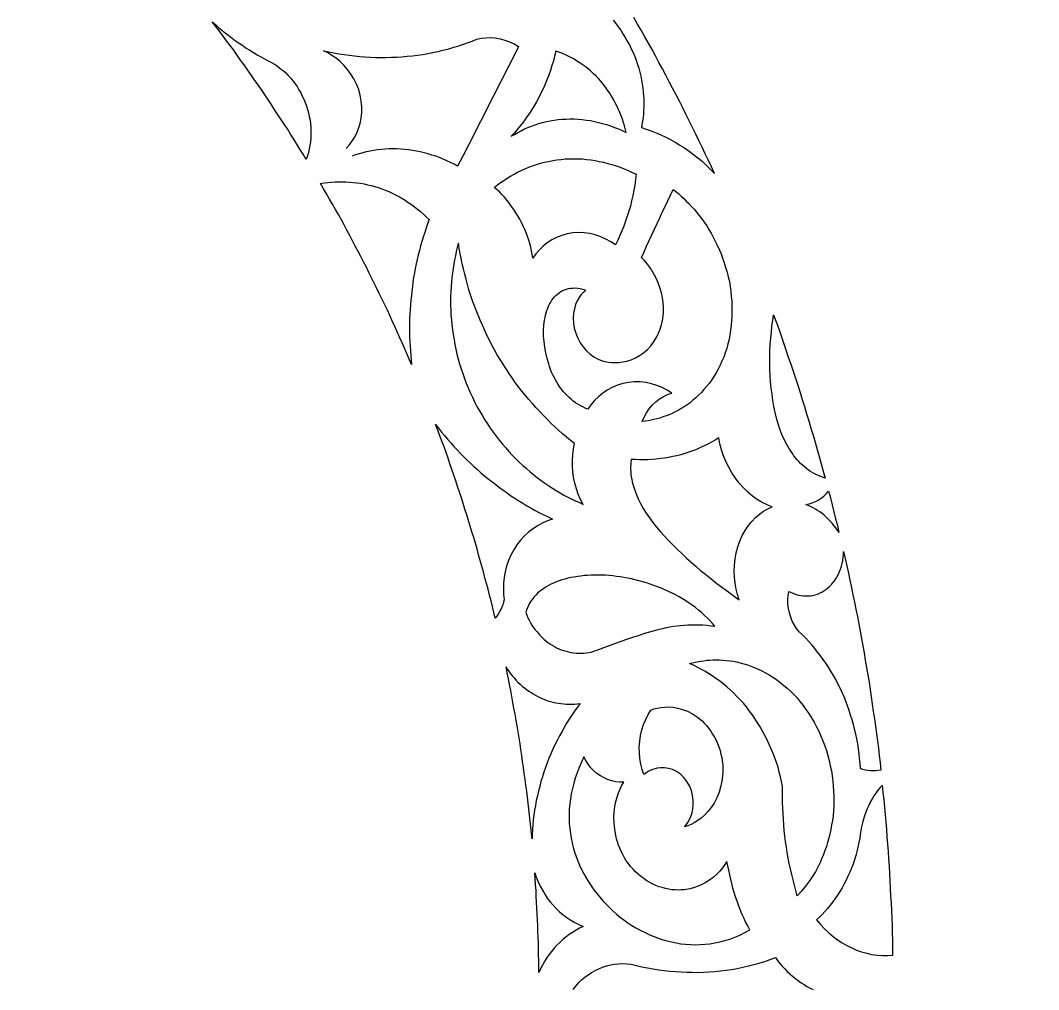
# Model space of a CAD drawing. Extents: x -1903 to -234, y -575 to 545.
# Drawn here: x -1160.6 to -988.5, y -14.8 to 149.1 of the extents above; entities that cross this region are included whole.
import ezdxf

# ---------------------------------------------------------------- set-up
doc = ezdxf.new("R2010")
doc.units = 0
doc.layers.add('LAYER_1', color=18, linetype='CONTINUOUS')

msp = doc.modelspace()

# ---------------------------------------------------------------- linework, layer by layer
at = {"layer": 'LAYER_1'}
msp.add_lwpolyline([(-1342.91, 545.22, 0.414214), (-1902.91, -14.78, 0.414214), (-1342.91, -574.78, 0.414214), (-782.91, -14.78, 0.414214)], format="xyb", close=True, dxfattribs=at)
for points in [[(-1128.18, 148.85), (-1127.64, 148.37), (-1127.1, 147.88), (-1126.54, 147.42), (-1125.98, 146.95), (-1125.4, 146.51), (-1124.82, 146.06), (-1124.23, 145.64), (-1123.63, 145.22), (-1123.03, 144.82), (-1122.44, 144.41), (-1121.83, 144.03), (-1121.22, 143.64), (-1120.6, 143.28), (-1119.98, 142.92), (-1119.35, 142.58), (-1118.72, 142.24), (-1118.18, 141.96), (-1117.66, 141.66), (-1117.16, 141.33), (-1116.68, 140.97), (-1116.21, 140.6), (-1115.75, 140.2), (-1115.32, 139.78), (-1114.92, 139.33), (-1114.54, 138.86), (-1114.18, 138.38), (-1113.84, 137.88), (-1113.52, 137.36), (-1113.22, 136.83), (-1112.95, 136.29), (-1112.69, 135.74), (-1112.46, 135.18), (-1112.25, 134.6), (-1112.07, 134.02), (-1111.9, 133.44), (-1111.77, 132.84), (-1111.65, 132.24), (-1111.57, 131.64), (-1111.53, 131.03), (-1111.5, 130.41), (-1111.51, 129.8), (-1111.54, 129.18), (-1111.59, 128.57), (-1111.68, 127.96), (-1111.79, 127.36), (-1111.93, 126.76), (-1112.1, 126.17), (-1112.3, 125.58), (-1112.82, 126.44), (-1113.35, 127.3), (-1113.88, 128.16), (-1114.4, 129.02), (-1114.93, 129.87), (-1115.48, 130.72), (-1116.03, 131.56), (-1116.59, 132.4), (-1117.14, 133.24), (-1117.69, 134.08), (-1118.24, 134.92), (-1118.8, 135.76), (-1119.35, 136.61), (-1119.92, 137.44), (-1120.5, 138.26), (-1121.07, 139.08), (-1121.65, 139.91), (-1122.23, 140.73), (-1122.81, 141.56), (-1123.39, 142.38), (-1123.97, 143.2), (-1124.55, 144.02), (-1125.16, 144.83), (-1125.76, 145.63), (-1126.36, 146.44), (-1126.97, 147.24), (-1127.57, 148.05)], [(-1077.62, 129.49), (-1077.08, 129.81), (-1076.54, 130.14), (-1075.97, 130.43), (-1075.4, 130.72), (-1074.8, 130.97), (-1074.2, 131.22), (-1073.59, 131.43), (-1072.97, 131.65), (-1072.33, 131.81), (-1071.69, 131.98), (-1071.03, 132.11), (-1070.38, 132.23), (-1069.71, 132.3), (-1069.04, 132.38), (-1068.36, 132.4), (-1067.68, 132.43), (-1067, 132.41), (-1066.31, 132.39), (-1065.62, 132.32), (-1064.93, 132.24), (-1064.24, 132.13), (-1063.55, 132.01), (-1062.87, 131.84), (-1062.18, 131.67), (-1061.51, 131.46), (-1060.83, 131.25), (-1060.16, 131), (-1059.5, 130.74), (-1058.85, 130.45), (-1058.2, 130.15), (-1058.48, 131.26), (-1058.83, 132.39), (-1059.26, 133.51), (-1059.77, 134.62), (-1060.06, 135.17), (-1060.34, 135.72), (-1060.67, 136.25), (-1060.99, 136.79), (-1061.35, 137.3), (-1061.7, 137.81), (-1062.09, 138.3), (-1062.47, 138.79), (-1062.89, 139.25), (-1063.32, 139.7), (-1063.77, 140.12), (-1064.22, 140.54), (-1064.69, 140.92), (-1065.16, 141.3), (-1065.64, 141.64), (-1066.12, 141.98), (-1067.11, 142.59), (-1068.1, 143.11), (-1069.1, 143.54), (-1070.09, 143.89), (-1070.3, 143.06), (-1070.51, 142.24), (-1070.76, 141.43), (-1071.02, 140.62), (-1071.3, 139.83), (-1071.59, 139.04), (-1071.92, 138.28), (-1072.25, 137.51), (-1072.61, 136.77), (-1072.97, 136.03), (-1073.37, 135.32), (-1073.77, 134.61), (-1074.2, 133.92), (-1074.63, 133.24), (-1075.09, 132.58), (-1075.56, 131.93), (-1076.06, 131.3), (-1076.57, 130.67), (-1077.1, 130.08)], [(-1080.49, 120.85), (-1079.96, 121.26), (-1079.44, 121.66), (-1078.88, 122.04), (-1078.33, 122.41), (-1077.74, 122.76), (-1077.16, 123.1), (-1076.55, 123.41), (-1075.94, 123.72), (-1075.31, 124), (-1074.67, 124.27), (-1074.02, 124.5), (-1073.36, 124.73), (-1072.69, 124.92), (-1072.01, 125.11), (-1071.32, 125.25), (-1070.62, 125.4), (-1069.91, 125.5), (-1069.21, 125.59), (-1068.49, 125.65), (-1067.77, 125.7), (-1067.05, 125.7), (-1066.33, 125.7), (-1065.61, 125.65), (-1064.89, 125.59), (-1064.17, 125.5), (-1063.45, 125.4), (-1062.74, 125.25), (-1062.02, 125.1), (-1061.31, 124.91), (-1060.61, 124.72), (-1059.91, 124.49), (-1059.21, 124.25), (-1058.53, 123.97), (-1057.84, 123.7), (-1057.17, 123.38), (-1056.5, 123.06), (-1056.62, 122.16), (-1056.74, 121.25), (-1056.89, 120.36), (-1057.06, 119.47), (-1057.28, 118.58), (-1057.49, 117.7), (-1057.75, 116.84), (-1058.01, 115.98), (-1058.3, 115.15), (-1058.6, 114.31), (-1058.93, 113.51), (-1059.26, 112.7), (-1059.63, 111.92), (-1060, 111.14), (-1060.79, 111.66), (-1061.62, 112.12), (-1062.5, 112.51), (-1063.42, 112.82), (-1064.36, 113.05), (-1065.31, 113.18), (-1066.28, 113.22), (-1067.23, 113.16), (-1068.17, 113), (-1069.09, 112.74), (-1069.96, 112.4), (-1070.78, 111.97), (-1071.55, 111.46), (-1072.26, 110.89), (-1072.91, 110.26), (-1073.48, 109.59), (-1073.99, 108.89), (-1074.09, 109.5), (-1074.19, 110.11), (-1074.33, 110.73), (-1074.48, 111.34), (-1074.67, 111.94), (-1074.87, 112.54), (-1075.11, 113.14), (-1075.34, 113.73), (-1075.62, 114.31), (-1075.89, 114.89), (-1076.2, 115.46), (-1076.51, 116.02), (-1076.85, 116.57), (-1077.19, 117.11), (-1077.56, 117.63), (-1077.93, 118.14), (-1078.32, 118.63), (-1078.72, 119.12), (-1079.14, 119.58), (-1079.58, 120.03), (-1080.03, 120.44)], [(-1109.85, 121.51), (-1109.24, 121.6), (-1108.63, 121.68), (-1108.02, 121.74), (-1107.41, 121.78), (-1106.8, 121.8), (-1106.18, 121.81), (-1105.57, 121.79), (-1104.96, 121.75), (-1104.35, 121.7), (-1103.74, 121.63), (-1103.13, 121.54), (-1102.52, 121.43), (-1101.92, 121.3), (-1101.31, 121.15), (-1100.72, 120.99), (-1100.12, 120.81), (-1099.53, 120.6), (-1098.94, 120.39), (-1098.35, 120.15), (-1097.78, 119.89), (-1097.21, 119.61), (-1096.66, 119.32), (-1096.11, 119), (-1095.57, 118.67), (-1095.03, 118.32), (-1094.51, 117.96), (-1093.98, 117.58), (-1093.47, 117.18), (-1092.97, 116.76), (-1092.47, 116.33), (-1091.99, 115.88), (-1091.51, 115.42), (-1091.77, 114.68), (-1092.03, 113.95), (-1092.26, 113.21), (-1092.51, 112.46), (-1092.73, 111.71), (-1092.96, 110.96), (-1093.16, 110.2), (-1093.36, 109.44), (-1093.53, 108.68), (-1093.71, 107.92), (-1093.86, 107.15), (-1094.01, 106.39), (-1094.13, 105.62), (-1094.25, 104.85), (-1094.35, 104.08), (-1094.45, 103.32), (-1094.52, 102.55), (-1094.6, 101.78), (-1094.67, 101), (-1094.73, 100.22), (-1094.77, 99.44), (-1094.81, 98.66), (-1094.83, 97.88), (-1094.84, 97.11), (-1094.83, 96.33), (-1094.82, 95.55), (-1094.78, 94.78), (-1094.74, 94), (-1094.68, 93.23), (-1094.62, 92.45), (-1094.54, 91.67), (-1094.47, 90.9), (-1094.86, 91.83), (-1095.26, 92.75), (-1095.67, 93.67), (-1096.08, 94.59), (-1096.5, 95.51), (-1096.91, 96.43), (-1097.33, 97.35), (-1097.74, 98.27), (-1098.16, 99.19), (-1098.57, 100.11), (-1099.02, 101.01), (-1099.46, 101.92), (-1099.9, 102.82), (-1100.35, 103.73), (-1100.79, 104.63), (-1101.23, 105.54), (-1101.68, 106.44), (-1102.12, 107.35), (-1102.58, 108.25), (-1103.05, 109.14), (-1103.52, 110.03), (-1103.99, 110.92), (-1104.46, 111.81), (-1104.93, 112.7), (-1105.41, 113.59), (-1105.88, 114.49), (-1106.35, 115.38), (-1106.85, 116.25), (-1107.35, 117.13), (-1107.85, 118), (-1108.35, 118.88), (-1108.85, 119.75), (-1109.35, 120.63)], [(-1065.05, 103.52), (-1065.43, 103.16), (-1065.8, 102.74), (-1066.15, 102.25), (-1066.47, 101.68), (-1066.74, 101.05), (-1066.95, 100.34), (-1067.09, 99.58), (-1067.15, 98.77), (-1067.11, 97.92), (-1066.97, 97.05), (-1066.72, 96.2), (-1066.38, 95.37), (-1065.95, 94.59), (-1065.46, 93.87), (-1064.9, 93.23), (-1064.3, 92.68), (-1063.68, 92.22), (-1063.04, 91.86), (-1062.41, 91.59), (-1061.79, 91.4), (-1061.2, 91.29), (-1060.64, 91.24), (-1060.12, 91.25), (-1059.46, 91.27), (-1058.78, 91.35), (-1058.08, 91.49), (-1057.36, 91.71), (-1056.65, 92.01), (-1055.94, 92.4), (-1055.26, 92.88), (-1054.61, 93.45), (-1054, 94.12), (-1053.45, 94.87), (-1052.96, 95.71), (-1052.56, 96.62), (-1052.25, 97.6), (-1052.03, 98.62), (-1051.91, 99.67), (-1051.9, 100.73), (-1052, 101.77), (-1052.19, 102.79), (-1052.45, 103.78), (-1052.78, 104.72), (-1053.18, 105.6), (-1053.61, 106.42), (-1054.09, 107.17), (-1054.59, 107.85), (-1055.1, 108.46), (-1055.63, 109.01), (-1055.17, 109.97), (-1054.74, 110.92), (-1054.3, 111.88), (-1053.87, 112.84), (-1053.42, 113.79), (-1052.97, 114.75), (-1052.53, 115.71), (-1052.09, 116.67), (-1051.63, 117.62), (-1051.18, 118.58), (-1050.72, 119.55), (-1050.27, 120.51), (-1049.38, 119.79), (-1048.93, 119.38), (-1048.48, 118.98), (-1048.04, 118.54), (-1047.59, 118.1), (-1047.15, 117.62), (-1046.71, 117.14), (-1046.27, 116.61), (-1045.84, 116.09), (-1045.41, 115.53), (-1044.99, 114.96), (-1044.58, 114.36), (-1044.2, 113.74), (-1043.83, 113.09), (-1043.47, 112.44), (-1043.13, 111.75), (-1042.79, 111.06), (-1042.47, 110.33), (-1042.16, 109.61), (-1041.89, 108.86), (-1041.61, 108.1), (-1041.38, 107.32), (-1041.14, 106.54), (-1040.95, 105.74), (-1040.75, 104.94), (-1040.63, 104.12), (-1040.5, 103.3), (-1040.43, 102.47), (-1040.35, 101.64), (-1040.33, 100.81), (-1040.31, 99.98), (-1040.34, 99.16), (-1040.37, 98.33), (-1040.45, 97.52), (-1040.54, 96.72), (-1040.68, 95.93), (-1040.81, 95.14), (-1041, 94.38), (-1041.2, 93.62), (-1041.46, 92.89), (-1041.71, 92.16), (-1042.02, 91.46), (-1042.32, 90.77), (-1042.66, 90.12), (-1043.01, 89.47), (-1043.39, 88.87), (-1043.77, 88.27), (-1044.19, 87.71), (-1044.6, 87.16), (-1045.05, 86.66), (-1045.49, 86.15), (-1045.96, 85.7), (-1046.42, 85.25), (-1046.91, 84.85), (-1047.39, 84.45), (-1047.89, 84.1), (-1048.39, 83.75), (-1048.9, 83.45), (-1049.41, 83.14), (-1049.92, 82.89), (-1050.43, 82.63), (-1050.95, 82.42), (-1051.46, 82.21), (-1051.98, 82.03), (-1052.49, 81.86), (-1053, 81.73), (-1053.5, 81.6), (-1054, 81.5), (-1054.5, 81.4), (-1055.48, 81.27), (-1055.16, 82.02), (-1054.76, 82.73), (-1054.3, 83.41), (-1053.78, 84.03), (-1053.2, 84.59), (-1052.57, 85.08), (-1051.9, 85.49), (-1051.2, 85.81), (-1050.49, 86.06), (-1051.29, 86.56), (-1052.13, 87), (-1053.02, 87.37), (-1053.94, 87.66), (-1054.89, 87.86), (-1055.86, 87.97), (-1056.83, 87.98), (-1057.79, 87.88), (-1058.75, 87.69), (-1059.67, 87.41), (-1060.55, 87.04), (-1061.39, 86.58), (-1062.17, 86.05), (-1062.9, 85.45), (-1063.56, 84.8), (-1064.15, 84.11), (-1064.68, 83.38), (-1065.12, 83.55), (-1065.55, 83.74), (-1065.97, 83.96), (-1066.37, 84.2), (-1066.76, 84.45), (-1067.14, 84.73), (-1067.5, 85.02), (-1067.86, 85.33), (-1068.2, 85.65), (-1068.52, 85.99), (-1068.83, 86.35), (-1069.13, 86.72), (-1069.41, 87.1), (-1069.68, 87.5), (-1069.93, 87.9), (-1070.17, 88.32), (-1070.4, 88.75), (-1070.61, 89.18), (-1070.8, 89.63), (-1070.98, 90.08), (-1071.15, 90.54), (-1071.3, 91), (-1071.57, 91.94), (-1071.78, 92.89), (-1071.96, 93.84), (-1072.08, 94.78), (-1072.15, 95.72), (-1072.15, 96.64), (-1072.1, 97.54), (-1072.05, 97.98), (-1071.99, 98.41), (-1071.91, 98.83), (-1071.82, 99.24), (-1071.71, 99.64), (-1071.59, 100.03), (-1071.46, 100.41), (-1071.31, 100.77), (-1071.14, 101.11), (-1070.96, 101.44), (-1070.76, 101.76), (-1070.55, 102.05), (-1070.33, 102.33), (-1070.08, 102.58), (-1069.83, 102.82), (-1069.55, 103.03), (-1069.27, 103.23), (-1068.96, 103.39), (-1068.64, 103.53), (-1068.31, 103.65), (-1067.96, 103.74), (-1067.59, 103.8), (-1067.21, 103.83), (-1066.81, 103.84), (-1066.4, 103.81), (-1065.96, 103.75), (-1065.52, 103.65)], [(-1086.57, 111.41), (-1086.75, 110.71), (-1086.93, 110.02), (-1087.08, 109.3), (-1087.23, 108.59), (-1087.35, 107.86), (-1087.47, 107.12), (-1087.56, 106.37), (-1087.66, 105.62), (-1087.72, 104.84), (-1087.8, 104.07), (-1087.84, 103.27), (-1087.88, 102.48), (-1087.89, 101.68), (-1087.89, 100.88), (-1087.86, 100.06), (-1087.82, 99.25), (-1087.75, 98.43), (-1087.67, 97.61), (-1087.56, 96.79), (-1087.44, 95.97), (-1087.3, 95.14), (-1087.17, 94.3), (-1086.99, 93.47), (-1086.81, 92.64), (-1086.59, 91.82), (-1086.37, 90.99), (-1086.11, 90.17), (-1085.84, 89.36), (-1085.53, 88.55), (-1085.23, 87.75), (-1084.89, 86.95), (-1084.56, 86.15), (-1084.2, 85.37), (-1083.83, 84.58), (-1083.42, 83.82), (-1083.02, 83.06), (-1082.57, 82.32), (-1082.13, 81.58), (-1081.65, 80.86), (-1081.17, 80.15), (-1080.66, 79.46), (-1080.17, 78.77), (-1079.65, 78.1), (-1079.12, 77.44), (-1078.57, 76.8), (-1078.02, 76.17), (-1077.45, 75.57), (-1076.87, 74.97), (-1076.27, 74.4), (-1075.67, 73.83), (-1075.05, 73.3), (-1074.44, 72.77), (-1073.81, 72.27), (-1073.2, 71.77), (-1072.57, 71.3), (-1071.94, 70.83), (-1071.3, 70.41), (-1070.66, 69.98), (-1070.02, 69.58), (-1069.37, 69.19), (-1068.72, 68.83), (-1068.07, 68.48), (-1067.41, 68.15), (-1066.76, 67.83), (-1066.11, 67.55), (-1065.46, 67.26), (-1065.9, 68.1), (-1066.29, 68.98), (-1066.62, 69.89), (-1066.88, 70.84), (-1067.08, 71.8), (-1067.21, 72.78), (-1067.27, 73.76), (-1067.26, 74.74), (-1067.21, 75.69), (-1067.09, 76.62), (-1066.91, 77.53), (-1067.59, 78.08), (-1068.28, 78.62), (-1068.95, 79.2), (-1069.62, 79.78), (-1070.27, 80.39), (-1070.92, 81), (-1071.55, 81.64), (-1072.18, 82.28), (-1072.8, 82.94), (-1073.44, 83.6), (-1074.05, 84.29), (-1074.66, 84.97), (-1075.24, 85.69), (-1075.82, 86.4), (-1076.38, 87.14), (-1076.94, 87.88), (-1077.46, 88.64), (-1077.99, 89.4), (-1078.49, 90.18), (-1079.01, 90.96), (-1079.5, 91.75), (-1079.99, 92.55), (-1080.44, 93.36), (-1080.9, 94.17), (-1081.32, 95.01), (-1081.74, 95.84), (-1082.12, 96.68), (-1082.51, 97.53), (-1082.87, 98.38), (-1083.25, 99.23), (-1083.58, 100.09), (-1083.92, 100.94), (-1084.22, 101.81), (-1084.52, 102.68), (-1084.78, 103.55), (-1085.05, 104.43), (-1085.27, 105.31), (-1085.5, 106.19), (-1085.71, 107.06), (-1085.93, 107.93), (-1086.1, 108.8), (-1086.28, 109.67), (-1086.43, 110.54)], [(-1033.29, 99.29), (-1032.85, 98.11), (-1032.41, 96.93), (-1032, 95.74), (-1031.6, 94.55), (-1031.2, 93.36), (-1030.79, 92.16), (-1030.39, 90.97), (-1029.98, 89.78), (-1029.58, 88.59), (-1029.18, 87.39), (-1028.8, 86.19), (-1028.44, 84.99), (-1028.07, 83.78), (-1027.7, 82.58), (-1027.34, 81.37), (-1026.97, 80.17), (-1026.6, 78.96), (-1026.24, 77.76), (-1025.89, 76.55), (-1025.57, 75.33), (-1025.24, 74.12), (-1024.91, 72.9), (-1024.58, 71.69), (-1025.02, 71.83), (-1025.44, 72), (-1025.85, 72.18), (-1026.25, 72.38), (-1026.64, 72.59), (-1027.01, 72.82), (-1027.37, 73.06), (-1027.72, 73.32), (-1028.06, 73.59), (-1028.39, 73.87), (-1028.7, 74.17), (-1029, 74.48), (-1029.29, 74.81), (-1029.57, 75.14), (-1029.84, 75.49), (-1030.09, 75.85), (-1030.59, 76.6), (-1031.06, 77.38), (-1031.48, 78.21), (-1031.87, 79.07), (-1032.21, 79.96), (-1032.52, 80.89), (-1032.79, 81.84), (-1033.03, 82.81), (-1033.23, 83.81), (-1033.4, 84.83), (-1033.54, 85.87), (-1033.67, 86.9), (-1033.78, 87.95), (-1033.85, 89.01), (-1033.9, 90.07), (-1033.92, 91.13), (-1033.92, 92.19), (-1033.89, 93.25), (-1033.83, 94.3), (-1033.75, 95.34), (-1033.65, 96.36), (-1033.55, 97.36), (-1033.43, 98.34)], [(-1090.41, 80.75), (-1089.92, 80.12), (-1089.42, 79.49), (-1088.9, 78.88), (-1088.39, 78.26), (-1087.85, 77.67), (-1087.31, 77.07), (-1086.77, 76.49), (-1086.24, 75.9), (-1085.68, 75.33), (-1085.12, 74.77), (-1084.54, 74.22), (-1083.96, 73.67), (-1083.36, 73.14), (-1082.76, 72.61), (-1082.14, 72.1), (-1081.53, 71.59), (-1080.89, 71.1), (-1080.25, 70.6), (-1079.62, 70.13), (-1078.98, 69.65), (-1078.33, 69.19), (-1077.68, 68.73), (-1077.01, 68.29), (-1076.34, 67.85), (-1075.65, 67.44), (-1074.97, 67.02), (-1074.26, 66.62), (-1073.56, 66.23), (-1072.85, 65.85), (-1072.13, 65.48), (-1071.4, 65.13), (-1070.66, 64.78), (-1071.49, 64.49), (-1072.3, 64.13), (-1073.1, 63.7), (-1073.89, 63.19), (-1074.65, 62.6), (-1075.37, 61.93), (-1076.04, 61.2), (-1076.66, 60.41), (-1077.21, 59.57), (-1077.69, 58.68), (-1078.1, 57.76), (-1078.43, 56.81), (-1078.68, 55.85), (-1078.85, 54.88), (-1078.94, 53.92), (-1078.96, 52.97), (-1078.94, 52.04), (-1078.85, 51.14), (-1078.95, 50.71), (-1079.08, 50.28), (-1079.23, 49.87), (-1079.41, 49.47), (-1079.61, 49.08), (-1079.83, 48.71), (-1080.08, 48.35), (-1080.34, 48.01), (-1080.58, 48.99), (-1080.82, 49.97), (-1081.05, 50.95), (-1081.29, 51.93), (-1081.54, 52.91), (-1081.8, 53.88), (-1082.07, 54.85), (-1082.34, 55.83), (-1082.6, 56.8), (-1082.87, 57.77), (-1083.14, 58.74), (-1083.4, 59.72), (-1083.67, 60.69), (-1083.97, 61.65), (-1084.27, 62.61), (-1084.56, 63.58), (-1084.86, 64.54), (-1085.16, 65.5), (-1085.45, 66.47), (-1085.75, 67.43), (-1086.04, 68.39), (-1086.36, 69.35), (-1086.69, 70.3), (-1087.02, 71.26), (-1087.34, 72.21), (-1087.67, 73.16), (-1088, 74.12), (-1088.32, 75.07), (-1088.65, 76.03), (-1088.99, 76.98), (-1089.34, 77.92), (-1089.7, 78.86), (-1090.06, 79.8)], [(-1057.35, 74.86), (-1057.4, 74.43), (-1057.43, 74.01), (-1057.45, 73.59), (-1057.45, 73.17), (-1057.43, 72.75), (-1057.39, 72.33), (-1057.34, 71.91), (-1057.27, 71.5), (-1057.18, 71.08), (-1057.08, 70.67), (-1056.82, 69.84), (-1056.51, 69.03), (-1056.15, 68.21), (-1055.75, 67.39), (-1055.31, 66.58), (-1054.81, 65.78), (-1054.27, 64.98), (-1053.69, 64.19), (-1053.07, 63.41), (-1052.42, 62.63), (-1051.73, 61.87), (-1051.01, 61.11), (-1050.26, 60.36), (-1049.52, 59.61), (-1048.76, 58.87), (-1047.98, 58.15), (-1047.18, 57.43), (-1046.37, 56.73), (-1045.55, 56.04), (-1044.73, 55.38), (-1043.9, 54.71), (-1043.08, 54.07), (-1042.25, 53.44), (-1041.44, 52.84), (-1040.64, 52.24), (-1039.87, 51.68), (-1039.11, 51.12), (-1039.37, 52.01), (-1039.59, 52.95), (-1039.77, 53.92), (-1039.89, 54.93), (-1039.94, 55.96), (-1039.91, 57), (-1039.8, 58.04), (-1039.61, 59.07), (-1039.34, 60.08), (-1038.99, 61.06), (-1038.57, 61.99), (-1038.08, 62.86), (-1037.53, 63.66), (-1036.95, 64.39), (-1036.32, 65.04), (-1035.65, 65.61), (-1034.96, 66.1), (-1034.25, 66.51), (-1033.53, 66.83), (-1034.37, 67.17), (-1035.21, 67.58), (-1036.04, 68.08), (-1036.85, 68.66), (-1037.63, 69.31), (-1038.38, 70.04), (-1039.08, 70.83), (-1039.73, 71.69), (-1040.31, 72.59), (-1040.85, 73.53), (-1041.34, 74.5), (-1041.75, 75.49), (-1042.09, 76.5), (-1042.36, 77.5), (-1042.56, 78.49), (-1043.16, 78.13), (-1043.76, 77.78), (-1044.39, 77.45), (-1045.01, 77.13), (-1045.65, 76.85), (-1046.29, 76.56), (-1046.95, 76.32), (-1047.61, 76.07), (-1048.29, 75.87), (-1048.96, 75.66), (-1049.65, 75.49), (-1050.33, 75.33), (-1051.03, 75.2), (-1051.72, 75.08), (-1052.42, 74.99), (-1053.12, 74.91), (-1053.83, 74.86), (-1054.53, 74.81), (-1055.24, 74.81), (-1055.94, 74.8), (-1056.64, 74.83)], [(-1027.83, 67.22), (-1027.28, 67.34), (-1026.74, 67.51), (-1026.22, 67.72), (-1025.72, 67.99), (-1025.25, 68.3), (-1024.8, 68.66), (-1024.38, 69.06), (-1023.98, 69.51), (-1023.66, 68.34), (-1023.35, 67.18), (-1023.07, 66.01), (-1022.79, 64.83), (-1022.5, 63.66), (-1022.22, 62.49), (-1022.5, 62.91), (-1022.78, 63.31), (-1023.08, 63.7), (-1023.39, 64.07), (-1023.71, 64.43), (-1024.04, 64.77), (-1024.38, 65.1), (-1024.73, 65.41), (-1025.09, 65.7), (-1025.45, 65.98), (-1025.83, 66.23), (-1026.21, 66.47), (-1026.6, 66.69), (-1027.01, 66.89), (-1027.42, 67.07)], [(-1030.7, 52.55), (-1030.28, 52.34), (-1029.87, 52.17), (-1029.45, 52.03), (-1029.04, 51.92), (-1028.62, 51.84), (-1028.21, 51.79), (-1027.81, 51.77), (-1027.41, 51.78), (-1027.01, 51.82), (-1026.62, 51.88), (-1026.24, 51.98), (-1025.86, 52.1), (-1025.5, 52.25), (-1025.14, 52.42), (-1024.79, 52.62), (-1024.46, 52.85), (-1024.14, 53.1), (-1023.83, 53.37), (-1023.54, 53.66), (-1023.26, 53.98), (-1023, 54.32), (-1022.75, 54.68), (-1022.52, 55.07), (-1022.31, 55.47), (-1022.12, 55.89), (-1021.95, 56.33), (-1021.8, 56.79), (-1021.68, 57.26), (-1021.59, 57.75), (-1021.52, 58.26), (-1021.48, 58.78), (-1021.46, 59.31), (-1021.17, 58.1), (-1020.89, 56.88), (-1020.63, 55.65), (-1020.38, 54.42), (-1020.12, 53.2), (-1019.87, 51.97), (-1019.62, 50.75), (-1019.36, 49.52), (-1019.11, 48.29), (-1018.86, 47.07), (-1018.64, 45.84), (-1018.42, 44.6), (-1018.21, 43.37), (-1017.99, 42.14), (-1017.78, 40.9), (-1017.56, 39.67), (-1017.35, 38.44), (-1017.13, 37.2), (-1016.95, 35.96), (-1016.77, 34.73), (-1016.59, 33.49), (-1016.42, 32.25), (-1016.24, 31.01), (-1016.06, 29.77), (-1015.89, 28.53), (-1015.71, 27.29), (-1015.55, 26.05), (-1015.41, 24.8), (-1015.28, 23.56), (-1015.14, 22.31), (-1015.57, 22.24), (-1016, 22.2), (-1016.43, 22.19), (-1016.87, 22.21), (-1017.31, 22.25), (-1017.74, 22.33), (-1018.18, 22.44), (-1018.61, 22.58), (-1018.66, 23.43), (-1018.73, 24.27), (-1018.81, 25.11), (-1018.91, 25.95), (-1019.05, 26.78), (-1019.21, 27.6), (-1019.39, 28.42), (-1019.58, 29.24), (-1019.79, 30.04), (-1020.01, 30.84), (-1020.25, 31.64), (-1020.51, 32.42), (-1020.78, 33.2), (-1021.07, 33.97), (-1021.37, 34.73), (-1021.68, 35.48), (-1022.02, 36.21), (-1022.39, 36.94), (-1022.77, 37.65), (-1023.17, 38.35), (-1023.58, 39.04), (-1024, 39.72), (-1024.44, 40.39), (-1024.89, 41.04), (-1025.35, 41.68), (-1025.83, 42.3), (-1026.31, 42.91), (-1026.82, 43.5), (-1027.33, 44.08), (-1027.85, 44.65), (-1028.39, 45.19), (-1028.96, 45.72), (-1029.38, 46.26), (-1029.77, 46.86), (-1030.11, 47.51), (-1030.39, 48.2), (-1030.61, 48.92), (-1030.76, 49.66), (-1030.85, 50.41), (-1030.86, 51.15), (-1030.81, 51.86)], [(-1075.16, 48.96), (-1074.99, 48.51), (-1074.8, 48.08), (-1074.6, 47.66), (-1074.38, 47.25), (-1074.14, 46.85), (-1073.89, 46.47), (-1073.62, 46.1), (-1073.33, 45.75), (-1073.04, 45.41), (-1072.74, 45.08), (-1072.43, 44.77), (-1072.11, 44.47), (-1071.78, 44.19), (-1071.43, 43.93), (-1071.08, 43.68), (-1070.71, 43.45), (-1070.34, 43.23), (-1069.96, 43.03), (-1069.57, 42.85), (-1069.17, 42.69), (-1068.77, 42.55), (-1068.36, 42.42), (-1067.94, 42.31), (-1067.53, 42.23), (-1067.1, 42.16), (-1066.68, 42.11), (-1066.25, 42.09), (-1065.82, 42.08), (-1065.39, 42.1), (-1064.96, 42.14), (-1064.53, 42.2), (-1064.1, 42.28), (-1063.33, 42.55), (-1062.56, 42.83), (-1061.79, 43.1), (-1061.02, 43.38), (-1060.09, 43.71), (-1059.16, 44.05), (-1058.23, 44.39), (-1057.57, 44.62), (-1056.92, 44.85), (-1056.28, 45.06), (-1055.65, 45.27), (-1055.03, 45.47), (-1054.41, 45.66), (-1053.8, 45.83), (-1053.2, 46.01), (-1052.6, 46.15), (-1052, 46.3), (-1051.4, 46.42), (-1050.8, 46.55), (-1050.21, 46.64), (-1049.61, 46.73), (-1049, 46.8), (-1048.39, 46.86), (-1047.78, 46.89), (-1047.16, 46.92), (-1046.53, 46.92), (-1045.89, 46.91), (-1045.24, 46.88), (-1044.58, 46.82), (-1043.9, 46.75), (-1043.21, 46.65), (-1043.63, 47.14), (-1044.07, 47.62), (-1044.53, 48.08), (-1045, 48.53), (-1045.48, 48.97), (-1045.98, 49.39), (-1046.5, 49.8), (-1047.02, 50.19), (-1047.56, 50.57), (-1048.1, 50.94), (-1048.67, 51.28), (-1049.25, 51.63), (-1049.84, 51.94), (-1050.43, 52.25), (-1051.04, 52.54), (-1051.65, 52.82), (-1052.27, 53.08), (-1052.88, 53.34), (-1053.51, 53.56), (-1054.14, 53.79), (-1054.77, 53.99), (-1055.41, 54.18), (-1056.04, 54.35), (-1056.68, 54.52), (-1057.32, 54.66), (-1057.95, 54.8), (-1058.59, 54.91), (-1059.22, 55.01), (-1059.85, 55.09), (-1060.48, 55.17), (-1061.1, 55.22), (-1061.72, 55.27), (-1062.34, 55.29), (-1062.95, 55.31), (-1063.55, 55.3), (-1064.14, 55.29), (-1064.73, 55.25), (-1065.31, 55.21), (-1065.87, 55.14), (-1066.44, 55.07), (-1066.98, 54.98), (-1067.52, 54.88), (-1068.05, 54.76), (-1068.56, 54.63), (-1069.06, 54.48), (-1069.55, 54.32), (-1070.02, 54.14), (-1070.48, 53.95), (-1070.92, 53.75), (-1071.34, 53.53), (-1071.75, 53.29), (-1072.14, 53.05), (-1072.51, 52.78), (-1072.86, 52.51), (-1073.19, 52.22), (-1073.5, 51.91), (-1073.79, 51.59), (-1074.06, 51.26), (-1074.3, 50.91), (-1074.52, 50.55), (-1074.72, 50.18), (-1074.89, 49.79), (-1075.04, 49.38)], [(-1078.51, 39.77), (-1078.26, 39.36), (-1077.99, 38.96), (-1077.71, 38.58), (-1077.41, 38.21), (-1077.1, 37.85), (-1076.78, 37.51), (-1076.45, 37.17), (-1076.11, 36.85), (-1075.76, 36.55), (-1075.4, 36.25), (-1075.04, 35.97), (-1074.67, 35.7), (-1074.29, 35.45), (-1073.91, 35.21), (-1073.51, 34.98), (-1073.11, 34.77), (-1072.7, 34.57), (-1072.29, 34.39), (-1071.86, 34.22), (-1071.43, 34.07), (-1071, 33.94), (-1070.56, 33.82), (-1070.12, 33.72), (-1069.67, 33.63), (-1069.22, 33.57), (-1068.76, 33.52), (-1068.31, 33.48), (-1067.85, 33.47), (-1067.39, 33.47), (-1066.92, 33.49), (-1066.46, 33.54), (-1065.99, 33.6), (-1066.47, 32.94), (-1066.95, 32.3), (-1067.4, 31.62), (-1067.85, 30.95), (-1068.27, 30.25), (-1068.7, 29.55), (-1069.09, 28.83), (-1069.49, 28.11), (-1069.87, 27.36), (-1070.25, 26.62), (-1070.6, 25.86), (-1070.95, 25.11), (-1071.26, 24.33), (-1071.57, 23.56), (-1071.85, 22.77), (-1072.13, 21.99), (-1072.36, 21.19), (-1072.6, 20.4), (-1072.8, 19.59), (-1073.02, 18.79), (-1073.21, 17.98), (-1073.39, 17.17), (-1073.54, 16.36), (-1073.69, 15.55), (-1073.8, 14.74), (-1073.91, 13.92), (-1073.98, 13.11), (-1074.05, 12.31), (-1074.08, 11.5), (-1074.11, 10.7), (-1074.22, 11.7), (-1074.33, 12.71), (-1074.45, 13.72), (-1074.56, 14.73), (-1074.67, 15.74), (-1074.78, 16.75), (-1074.89, 17.75), (-1075, 18.76), (-1075.14, 19.77), (-1075.28, 20.77), (-1075.42, 21.78), (-1075.57, 22.78), (-1075.71, 23.78), (-1075.85, 24.79), (-1076, 25.79), (-1076.14, 26.8), (-1076.29, 27.8), (-1076.47, 28.8), (-1076.64, 29.8), (-1076.82, 30.8), (-1076.99, 31.8), (-1077.17, 32.8), (-1077.34, 33.79), (-1077.52, 34.79), (-1077.69, 35.79), (-1077.9, 36.79), (-1078.1, 37.78), (-1078.31, 38.77)], [(-1047.48, 40.35), (-1046.55, 40.58), (-1045.58, 40.77), (-1045.07, 40.83), (-1044.57, 40.9), (-1044.04, 40.93), (-1043.51, 40.97), (-1042.96, 40.97), (-1042.42, 40.97), (-1041.85, 40.93), (-1041.28, 40.89), (-1040.7, 40.81), (-1040.12, 40.73), (-1039.52, 40.61), (-1038.93, 40.48), (-1038.32, 40.31), (-1037.71, 40.13), (-1037.1, 39.9), (-1036.49, 39.68), (-1035.87, 39.39), (-1035.25, 39.11), (-1034.63, 38.77), (-1034.02, 38.43), (-1033.4, 38.03), (-1032.79, 37.63), (-1032.19, 37.17), (-1031.59, 36.71), (-1031.01, 36.2), (-1030.42, 35.68), (-1029.86, 35.1), (-1029.31, 34.53), (-1028.79, 33.89), (-1028.28, 33.26), (-1027.8, 32.58), (-1027.32, 31.89), (-1026.88, 31.16), (-1026.43, 30.43), (-1026.03, 29.66), (-1025.63, 28.89), (-1025.28, 28.09), (-1024.93, 27.28), (-1024.62, 26.46), (-1024.32, 25.63), (-1024.09, 24.78), (-1023.86, 23.93), (-1023.69, 23.07), (-1023.51, 22.21), (-1023.39, 21.34), (-1023.27, 20.48), (-1023.2, 19.62), (-1023.13, 18.77), (-1023.1, 17.92), (-1023.08, 17.08), (-1023.11, 16.26), (-1023.14, 15.43), (-1023.23, 14.63), (-1023.33, 13.83), (-1023.47, 13.06), (-1023.6, 12.29), (-1023.78, 11.55), (-1023.95, 10.81), (-1024.16, 10.11), (-1024.36, 9.41), (-1024.6, 8.75), (-1024.84, 8.09), (-1025.1, 7.47), (-1025.36, 6.85), (-1025.64, 6.27), (-1025.92, 5.69), (-1026.22, 5.16), (-1026.54, 4.62), (-1026.87, 4.12), (-1027.2, 3.62), (-1027.54, 3.16), (-1027.88, 2.71), (-1028.57, 1.87), (-1029.28, 1.1), (-1029.53, 2), (-1029.77, 2.89), (-1029.99, 3.79), (-1030.21, 4.7), (-1030.41, 5.62), (-1030.62, 6.53), (-1030.8, 7.46), (-1030.98, 8.38), (-1031.12, 9.31), (-1031.26, 10.25), (-1031.37, 11.18), (-1031.48, 12.12), (-1031.55, 13.06), (-1031.62, 14), (-1031.66, 14.94), (-1031.72, 15.88), (-1031.75, 16.82), (-1031.78, 17.75), (-1031.77, 18.68), (-1031.77, 19.62), (-1031.94, 20.42), (-1032.11, 21.22), (-1032.32, 22.01), (-1032.53, 22.81), (-1032.78, 23.6), (-1033.04, 24.39), (-1033.35, 25.16), (-1033.66, 25.93), (-1034.01, 26.69), (-1034.36, 27.45), (-1034.75, 28.19), (-1035.14, 28.92), (-1035.56, 29.64), (-1035.98, 30.35), (-1036.44, 31.03), (-1036.89, 31.71), (-1037.38, 32.36), (-1037.87, 33.01), (-1038.39, 33.63), (-1038.92, 34.23), (-1039.48, 34.8), (-1040.05, 35.37), (-1040.63, 35.9), (-1041.21, 36.43), (-1041.81, 36.92), (-1042.42, 37.4), (-1043.03, 37.84), (-1043.65, 38.28), (-1044.28, 38.67), (-1044.91, 39.06), (-1045.55, 39.41), (-1046.19, 39.75), (-1046.83, 40.05)], [(-1054.05, 32.49), (-1053.53, 32.67), (-1052.96, 32.82), (-1052.35, 32.93), (-1051.69, 32.99), (-1050.99, 33.01), (-1050.24, 32.95), (-1049.46, 32.82), (-1048.65, 32.6), (-1047.82, 32.28), (-1046.98, 31.85), (-1046.16, 31.31), (-1045.36, 30.64), (-1044.98, 30.24), (-1044.6, 29.85), (-1044.25, 29.39), (-1043.9, 28.94), (-1043.59, 28.43), (-1043.28, 27.93), (-1043.01, 27.38), (-1042.75, 26.83), (-1042.54, 26.24), (-1042.33, 25.66), (-1042.19, 25.05), (-1042.04, 24.45), (-1041.95, 23.83), (-1041.87, 23.22), (-1041.86, 22.61), (-1041.86, 21.99), (-1041.91, 21.4), (-1041.97, 20.81), (-1042.07, 20.24), (-1042.18, 19.68), (-1042.49, 18.62), (-1042.89, 17.65), (-1043.34, 16.77), (-1043.85, 15.99), (-1044.39, 15.31), (-1044.96, 14.72), (-1045.53, 14.21), (-1046.11, 13.79), (-1046.68, 13.44), (-1047.24, 13.15), (-1047.8, 12.92), (-1048.33, 12.75), (-1048.03, 13.09), (-1047.75, 13.5), (-1047.49, 13.96), (-1047.26, 14.49), (-1047.06, 15.09), (-1046.92, 15.76), (-1046.85, 16.48), (-1046.86, 17.25), (-1046.97, 18.05), (-1047.18, 18.86), (-1047.49, 19.65), (-1047.92, 20.39), (-1048.43, 21.06), (-1049.02, 21.62), (-1049.67, 22.08), (-1050.35, 22.41), (-1051.05, 22.63), (-1051.72, 22.73), (-1052.37, 22.74), (-1052.97, 22.66), (-1053.52, 22.52), (-1054.02, 22.32), (-1054.46, 22.09), (-1054.85, 21.84), (-1055.19, 21.57), (-1055.49, 22.45), (-1055.72, 23.36), (-1055.88, 24.31), (-1055.97, 25.27), (-1055.98, 26.25), (-1055.91, 27.23), (-1055.77, 28.19), (-1055.55, 29.13), (-1055.25, 30.04), (-1054.9, 30.91), (-1054.5, 31.73)], [(-1065.35, 24.57), (-1065.78, 23.66), (-1066.17, 22.77), (-1066.51, 21.87), (-1066.8, 20.98), (-1067.05, 20.1), (-1067.29, 19.22), (-1067.48, 18.35), (-1067.63, 17.49), (-1067.74, 16.63), (-1067.82, 15.78), (-1067.85, 14.93), (-1067.85, 14.1), (-1067.81, 13.27), (-1067.73, 12.45), (-1067.62, 11.64), (-1067.49, 10.84), (-1067.33, 10.05), (-1067.14, 9.27), (-1066.92, 8.49), (-1066.67, 7.73), (-1066.39, 6.99), (-1066.08, 6.25), (-1065.74, 5.52), (-1065.37, 4.81), (-1064.97, 4.11), (-1064.55, 3.43), (-1064.1, 2.76), (-1063.65, 2.11), (-1063.17, 1.47), (-1062.67, 0.84), (-1062.15, 0.24), (-1061.6, -0.35), (-1061.04, -0.92), (-1060.45, -1.47), (-1059.84, -2), (-1059.22, -2.51), (-1058.57, -3), (-1057.91, -3.47), (-1057.23, -3.91), (-1056.54, -4.33), (-1055.83, -4.72), (-1055.11, -5.09), (-1054.37, -5.44), (-1053.63, -5.75), (-1052.88, -6.04), (-1052.12, -6.29), (-1051.34, -6.52), (-1050.56, -6.72), (-1049.77, -6.88), (-1048.97, -7.01), (-1048.16, -7.1), (-1047.34, -7.16), (-1046.52, -7.18), (-1045.7, -7.17), (-1044.86, -7.11), (-1044.03, -7.02), (-1043.19, -6.88), (-1042.35, -6.71), (-1041.51, -6.49), (-1040.67, -6.22), (-1039.82, -5.91), (-1038.98, -5.55), (-1038.14, -5.14), (-1037.32, -4.68), (-1037.66, -4.01), (-1038, -3.33), (-1038.32, -2.64), (-1038.63, -1.94), (-1038.91, -1.23), (-1039.2, -0.52), (-1039.45, 0.2), (-1039.7, 0.93), (-1039.92, 1.66), (-1040.14, 2.4), (-1040.33, 3.15), (-1040.52, 3.89), (-1040.69, 4.64), (-1040.87, 5.39), (-1041.01, 6.15), (-1041.16, 6.9), (-1041.51, 6.36), (-1041.91, 5.81), (-1042.36, 5.26), (-1042.88, 4.73), (-1043.46, 4.21), (-1044.11, 3.72), (-1044.83, 3.27), (-1045.62, 2.87), (-1046.48, 2.54), (-1047.4, 2.28), (-1048.38, 2.12), (-1048.89, 2.09), (-1049.41, 2.06), (-1049.94, 2.09), (-1050.47, 2.11), (-1051, 2.21), (-1051.54, 2.3), (-1052.09, 2.46), (-1052.63, 2.61), (-1053.16, 2.84), (-1053.69, 3.06), (-1054.2, 3.35), (-1054.72, 3.64), (-1055.22, 3.99), (-1055.71, 4.34), (-1056.17, 4.74), (-1056.63, 5.14), (-1057.04, 5.59), (-1057.46, 6.04), (-1057.82, 6.53), (-1058.18, 7.02), (-1058.49, 7.53), (-1058.79, 8.05), (-1059.04, 8.58), (-1059.29, 9.11), (-1059.49, 9.65), (-1059.68, 10.19), (-1059.82, 10.73), (-1059.95, 11.27), (-1060.14, 12.33), (-1060.25, 13.36), (-1060.27, 14.34), (-1060.22, 15.28), (-1060.11, 16.17), (-1059.94, 17), (-1059.73, 17.77), (-1059.48, 18.49), (-1059.21, 19.15), (-1058.92, 19.76), (-1058.61, 20.31), (-1059.26, 20.3), (-1059.93, 20.36), (-1060.6, 20.5), (-1061.26, 20.71), (-1061.92, 21), (-1062.56, 21.35), (-1063.16, 21.77), (-1063.71, 22.25), (-1064.21, 22.78), (-1064.65, 23.35), (-1065.04, 23.95)], [(-1014.86, 19.81), (-1015.26, 19.38), (-1015.64, 18.93), (-1015.99, 18.46), (-1016.33, 17.96), (-1016.64, 17.45), (-1016.93, 16.92), (-1017.2, 16.37), (-1017.45, 15.8), (-1017.69, 15.22), (-1017.91, 14.63), (-1018.1, 14.02), (-1018.27, 13.4), (-1018.41, 12.76), (-1018.53, 12.12), (-1018.63, 11.47), (-1018.69, 10.81), (-1018.85, 10.07), (-1019.01, 9.33), (-1019.2, 8.6), (-1019.39, 7.88), (-1019.62, 7.17), (-1019.84, 6.45), (-1020.11, 5.76), (-1020.38, 5.07), (-1020.7, 4.4), (-1021.02, 3.73), (-1021.37, 3.08), (-1021.71, 2.44), (-1022.09, 1.82), (-1022.47, 1.21), (-1022.88, 0.63), (-1023.28, 0.05), (-1023.72, -0.5), (-1024.15, -1.04), (-1024.6, -1.55), (-1025.06, -2.06), (-1025.53, -2.53), (-1026.01, -2.99), (-1025.34, -3.76), (-1024.65, -4.48), (-1023.94, -5.15), (-1023.21, -5.77), (-1022.46, -6.34), (-1021.68, -6.86), (-1020.88, -7.32), (-1020.07, -7.74), (-1019.24, -8.09), (-1018.39, -8.39), (-1017.53, -8.63), (-1016.65, -8.82), (-1015.77, -8.94), (-1014.89, -9), (-1013.99, -9), (-1013.1, -8.93), (-1013.12, -7.68), (-1013.14, -6.43), (-1013.16, -5.18), (-1013.19, -3.92), (-1013.25, -2.67), (-1013.31, -1.42), (-1013.37, -0.17), (-1013.43, 1.08), (-1013.49, 2.33), (-1013.55, 3.58), (-1013.61, 4.84), (-1013.67, 6.09), (-1013.77, 7.33), (-1013.87, 8.58), (-1013.97, 9.83), (-1014.06, 11.08), (-1014.16, 12.33), (-1014.26, 13.58), (-1014.36, 14.83), (-1014.46, 16.08), (-1014.59, 17.32), (-1014.73, 18.57)], [(-1073.67, 4.97), (-1073.4, 4.21), (-1073.1, 3.46), (-1072.75, 2.74), (-1072.37, 2.04), (-1071.97, 1.36), (-1071.54, 0.71), (-1071.07, 0.08), (-1070.56, -0.51), (-1070.02, -1.08), (-1069.45, -1.62), (-1068.85, -2.13), (-1068.23, -2.6), (-1067.57, -3.03), (-1066.89, -3.43), (-1066.18, -3.79), (-1065.45, -4.11), (-1066.08, -4.41), (-1066.68, -4.74), (-1067.27, -5.1), (-1067.83, -5.48), (-1068.38, -5.89), (-1068.91, -6.33), (-1069.42, -6.79), (-1069.92, -7.28), (-1070.39, -7.79), (-1070.83, -8.32), (-1071.25, -8.87), (-1071.65, -9.44), (-1072.02, -10.03), (-1072.36, -10.63), (-1072.67, -11.26), (-1072.95, -11.9), (-1072.97, -10.91), (-1072.99, -9.91), (-1073, -8.92), (-1073.02, -7.93), (-1073.03, -6.93), (-1073.06, -5.94), (-1073.11, -4.95), (-1073.15, -3.96), (-1073.2, -2.96), (-1073.25, -1.97), (-1073.3, -0.98), (-1073.34, 0.01), (-1073.39, 1.01), (-1073.44, 2), (-1073.51, 2.99), (-1073.59, 3.98)]]:
    msp.add_lwpolyline(points, close=True, dxfattribs=at)
for points in [[(-1060.41, 149.13), (-1059.97, 148.58), (-1059.55, 148), (-1059.13, 147.42), (-1058.75, 146.81), (-1058.36, 146.21), (-1058.01, 145.58), (-1057.66, 144.95), (-1057.35, 144.3), (-1057.03, 143.65), (-1056.76, 142.99), (-1056.5, 142.33), (-1056.28, 141.65), (-1056.07, 140.98), (-1055.9, 140.3), (-1055.73, 139.63), (-1055.61, 138.96), (-1055.48, 138.29), (-1055.39, 137.63), (-1055.31, 136.97), (-1055.27, 136.33), (-1055.22, 135.68), (-1055.22, 135.06), (-1055.21, 134.43), (-1055.25, 133.83), (-1055.28, 133.23), (-1055.35, 132.65), (-1055.42, 132.08), (-1055.63, 130.97), (-1054.8, 130.71), (-1053.97, 130.42), (-1053.14, 130.09), (-1052.32, 129.74), (-1051.51, 129.35), (-1050.71, 128.94), (-1049.91, 128.49), (-1049.12, 128.01), (-1048.34, 127.51), (-1047.57, 126.98), (-1046.81, 126.41), (-1046.06, 125.83), (-1045.32, 125.21), (-1044.62, 124.55), (-1043.94, 123.87), (-1043.27, 123.17), (-1043.77, 124.3), (-1044.28, 125.42), (-1044.82, 126.54), (-1045.36, 127.65), (-1045.91, 128.76), (-1046.45, 129.87), (-1047, 130.98), (-1047.54, 132.09), (-1048.09, 133.21), (-1048.63, 134.32), (-1049.19, 135.42), (-1049.77, 136.52), (-1050.35, 137.61), (-1050.93, 138.7), (-1051.5, 139.8), (-1052.08, 140.89), (-1052.66, 141.98), (-1053.24, 143.08), (-1053.82, 144.17), (-1054.43, 145.25), (-1055.05, 146.32), (-1055.66, 147.4), (-1056.27, 148.47), (-1056.89, 149.55)], [(-1105.52, 127.42), (-1105.03, 127.97), (-1104.56, 128.59), (-1104.14, 129.27), (-1103.76, 130.01), (-1103.44, 130.81), (-1103.19, 131.66), (-1103.01, 132.56), (-1102.91, 133.5), (-1102.9, 134.46), (-1102.98, 135.44), (-1103.15, 136.42), (-1103.41, 137.38), (-1103.78, 138.3), (-1104.22, 139.18), (-1104.73, 140.01), (-1105.3, 140.79), (-1105.92, 141.49), (-1106.57, 142.13), (-1107.25, 142.69), (-1107.95, 143.17), (-1108.65, 143.59), (-1109.35, 143.93), (-1108.49, 143.76), (-1107.63, 143.58), (-1106.76, 143.44), (-1105.89, 143.29), (-1105.01, 143.18), (-1104.13, 143.07), (-1103.25, 142.99), (-1102.36, 142.91), (-1101.47, 142.87), (-1100.58, 142.83), (-1099.68, 142.83), (-1098.79, 142.82), (-1097.9, 142.85), (-1097, 142.88), (-1096.11, 142.94), (-1095.22, 143.01), (-1094.34, 143.11), (-1093.46, 143.21), (-1092.59, 143.34), (-1091.73, 143.48), (-1090.87, 143.65), (-1090.01, 143.82), (-1089.17, 144.02), (-1088.33, 144.23), (-1087.5, 144.47), (-1086.67, 144.72), (-1085.86, 145), (-1085.05, 145.28), (-1084.26, 145.59), (-1083.47, 145.9), (-1082.73, 146.07), (-1081.95, 146.15), (-1081.15, 146.17), (-1080.34, 146.11), (-1079.53, 145.97), (-1078.72, 145.75), (-1077.92, 145.46), (-1077.14, 145.11), (-1076.4, 144.69), (-1076.81, 143.84), (-1077.23, 142.99), (-1077.65, 142.14), (-1078.09, 141.29), (-1078.52, 140.44), (-1078.96, 139.6), (-1079.39, 138.74), (-1079.82, 137.89), (-1080.25, 137.04), (-1080.68, 136.2), (-1081.12, 135.35), (-1081.55, 134.51), (-1081.98, 133.67), (-1082.4, 132.82), (-1082.83, 131.98), (-1083.26, 131.14), (-1083.69, 130.3), (-1084.12, 129.47), (-1084.54, 128.63), (-1084.96, 127.79), (-1085.38, 126.95), (-1085.82, 126.12), (-1086.26, 125.28), (-1086.7, 124.44), (-1087.29, 124.76), (-1087.88, 125.08), (-1088.5, 125.36), (-1089.12, 125.64), (-1089.75, 125.88), (-1090.39, 126.12), (-1091.04, 126.32), (-1091.69, 126.53), (-1092.34, 126.69), (-1093, 126.85), (-1093.66, 126.98), (-1094.32, 127.1), (-1094.98, 127.18), (-1095.65, 127.26), (-1096.31, 127.3), (-1096.97, 127.34), (-1097.63, 127.34), (-1098.29, 127.34), (-1098.94, 127.29), (-1099.59, 127.25), (-1100.23, 127.17), (-1100.87, 127.08), (-1101.5, 126.96), (-1102.13, 126.84), (-1102.74, 126.68), (-1103.36, 126.52), (-1103.95, 126.33), (-1104.55, 126.13)], [(-1067.17, -14.74), (-1066.73, -14.18), (-1066.25, -13.65), (-1065.74, -13.15), (-1065.21, -12.7), (-1064.65, -12.28), (-1064.07, -11.9), (-1063.46, -11.56), (-1062.84, -11.25), (-1062.2, -11), (-1061.54, -10.78), (-1060.87, -10.61), (-1060.18, -10.49), (-1059.49, -10.41), (-1058.79, -10.38), (-1058.08, -10.41), (-1057.37, -10.48), (-1056.45, -10.7), (-1055.53, -10.92), (-1054.6, -11.09), (-1053.66, -11.27), (-1052.72, -11.41), (-1051.78, -11.54), (-1050.83, -11.64), (-1049.88, -11.74), (-1048.93, -11.79), (-1047.97, -11.84), (-1047.02, -11.85), (-1046.06, -11.86), (-1045.1, -11.82), (-1044.15, -11.78), (-1043.2, -11.7), (-1042.24, -11.61), (-1041.3, -11.48), (-1040.35, -11.35), (-1039.41, -11.18), (-1038.47, -11), (-1037.54, -10.78), (-1036.61, -10.55), (-1035.7, -10.28), (-1034.78, -10.01), (-1033.88, -9.69), (-1032.98, -9.37), (-1032.6, -9.86), (-1032.22, -10.35), (-1031.81, -10.81), (-1031.4, -11.27), (-1030.96, -11.69), (-1030.52, -12.12), (-1030.06, -12.51), (-1029.6, -12.9), (-1029.11, -13.26), (-1028.63, -13.61), (-1028.13, -13.93), (-1027.63, -14.24), (-1027.11, -14.51), (-1026.6, -14.78)]]:
    msp.add_lwpolyline(points, dxfattribs=at)

doc.saveas('drawing.dxf')
